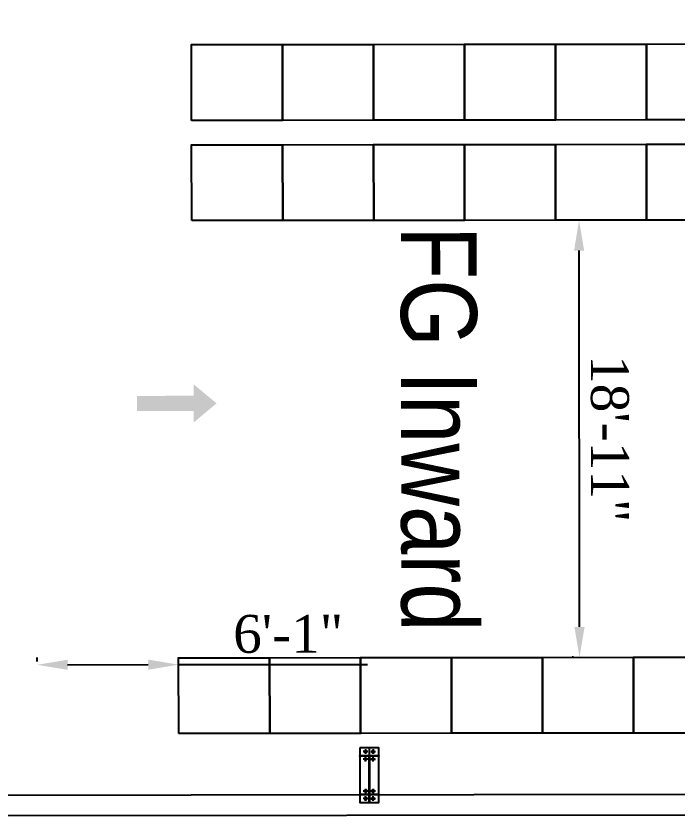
# Model space of a CAD drawing. Header units: feet. Extents: x -99009 to 3252343, y -11094690 to 9035152.
# Drawn here: x 2408344 to 2417064, y -1963357 to -1952810 of the extents above; entities that cross this region are included whole.
import ezdxf

# ---------------------------------------------------------------- set-up
doc = ezdxf.new("R2010")
doc.units = ezdxf.units.FT
doc.header["$PDSIZE"] = -1
for name, color, linetype, lineweight in [('GANGWAY', 51, 'Continuous', 25), ('Sprocket', 7, 'Continuous', 0), ('TEXT-INSIDE BUILDING', 30, 'Continuous', 0)]:
    doc.layers.add(name, color=color, linetype=linetype, lineweight=lineweight)
doc.styles.add('ARIAL NARROW', font='ARIALN.TTF')
doc.styles.add('MM', font='dutch.ttf')
doc.dimstyles.new('MANI (feet)', dxfattribs={"dimtxt": 2.5, "dimasz": 2, "dimexe": 0.477, "dimexo": 0.477, "dimgap": 0.5222, "dimtad": 1, "dimdec": 0, "dimlfac": 0.03937, "dimzin": 4, "dimdsep": 46, "dimlunit": 3, "dimtxsty": 'MM', "dimcen": 0, "dimclrd": 1, "dimclre": 1, "dimclrt": 50, "dimadec": 5, "dimazin": 2, "dimtfac": 1, "dimtdec": 0, "dimtmove": 0, "dimatfit": 3, "dimfxl": 1, "dimtolj": 1, "dimtzin": 0, "dimlwd": -1, "dimlwe": -1, "dimarcsym": 0})

# ---------------------------------------------------------------- blocks, each defined once
blk = doc.blocks.new('arrow')
at = {"true_color": 0x58ba48}
h = blk.add_hatch(dxfattribs=at)
h.set_pattern_fill('AR-B816', color=85, scale=5000)
h.set_pattern_definition([(0, (0, 0), (0, 40000), []), (90, (0, 0), (-40000, 40000), [40000, -40000])])
h.paths.add_polyline_path([(393534, 95075), (393684, 95075), (393434, 95375), (393184, 95075), (393334, 95075), (393334, 94325), (393534, 94325)])
h = blk.add_hatch(color=2)
h.dxf.hatch_style = 1
h.paths.add_polyline_path([(393434, 95375), (393184, 95075), (393334, 95075), (393334, 94325), (393534, 94325), (393534, 95075), (393684, 95075)])
blk = doc.blocks.new('*D2641')
at = {"color": 1}
for p, q in [((2415676, -1955502), (2415676, -1955502)), ((2415778, -1960865), (2415772, -1955902)), ((2415698, -1961265), (2415683, -1961265))]:
    blk.add_line(p, q, dxfattribs=at)
for points in [[(2415839, -1955902), (2415706, -1955902), (2415772, -1955502)], [(2415711, -1960865), (2415845, -1960865), (2415778, -1961265)]]:
    blk.add_solid(points, dxfattribs=at)
at = {"layer": 'Defpoints', "color": 0}
for p in [(2415772, -1955502), (2415772, -1955502), (2415794, -1961265)]:
    blk.add_point(p, dxfattribs=at)
at = {"color": 50, "insert": (2416176, -1958383), "char_height": 500, "attachment_point": 5, "rotation": 270.0651, "style": 'MM'}
blk.add_mtext('\\A1;18\'-11"', dxfattribs=at)
blk = doc.blocks.new('*D2642')
at = {"color": 1}
for p, q in [((2408624, -1961322), (2408624, -1961268)), ((2410490, -1961351), (2410490, -1961266)), ((2409024, -1961363), (2410090, -1961362)), ((2410490, -1961362), (2412982, -1961359))]:
    blk.add_line(p, q, dxfattribs=at)
for points in [[(2409024, -1961297), (2409024, -1961430), (2408624, -1961364)], [(2410090, -1961429), (2410090, -1961295), (2410490, -1961362)]]:
    blk.add_solid(points, dxfattribs=at)
at = {"layer": 'Defpoints', "color": 0}
for p in [(2408624, -1961417), (2410490, -1961362), (2410490, -1961447)]:
    blk.add_point(p, dxfattribs=at)
at = {"color": 50, "insert": (2411935, -1960959), "char_height": 500, "attachment_point": 5, "rotation": 0.0651, "style": 'MM'}
blk.add_mtext('\\A1;6\'-1"', dxfattribs=at)
blk = doc.blocks.new('24')
h = blk.add_hatch(color=7)
h.dxf.hatch_style = 1
edge = h.paths.add_edge_path()
edge.add_ellipse((0, 0), major_axis=(15, 0), ratio=1, start_angle=0, end_angle=360)
at = {"color": 1}
for p, q in [((-30, 0), (30, 0)), ((0, 30), (0, -30))]:
    blk.add_line(p, q, dxfattribs=at)
at = {"color": 7}
blk.add_circle((0, 0), 15, dxfattribs=at)
blk = doc.blocks.new('zw$CD60')
at = {"color": 1}
for p, rotation in [((-50, 50), 270), ((50, -50), 90.00000000000001)]:
    blk.add_blockref('24', p, dxfattribs=dict(at, rotation=rotation))
at = {"color": 1, "xscale": -1}
for p, rotation in [((50, 50), 89.99999999999982), ((-50, -50), 270)]:
    blk.add_blockref('24', p, dxfattribs=dict(at, rotation=rotation))
blk = doc.blocks.new('WEDFWEFWEFEWFWE')
at = {"color": 1}
blk.add_lwpolyline([(1053661, 482084), (1053661, 482804), (1053911, 482804), (1053911, 482084)], close=True, dxfattribs=at)
at = {"color": 4}
for points in [[(1053784, 482704), (1053789, 482704), (1053789, 482804), (1053784, 482804)], [(1053784, 482184), (1053789, 482184), (1053789, 482084), (1053784, 482084)]]:
    blk.add_lwpolyline(points, close=True, dxfattribs=at)
at = {"color": 3}
blk.add_lwpolyline([(1053661, 482184), (1053911, 482184), (1053911, 482194), (1053789, 482194), (1053789, 482694), (1053911, 482694), (1053911, 482704), (1053661, 482704), (1053661, 482694), (1053784, 482694), (1053784, 482194), (1053661, 482194)], close=True, dxfattribs=at)
at = {"color": 1, "rotation": 180}
blk.add_blockref('zw$CD60', (1053786, 482704), dxfattribs=at)
at = {"color": 1, "xscale": -1}
blk.add_blockref('zw$CD60', (1053786, 482184), dxfattribs=at)

msp = doc.modelspace()

# ---------------------------------------------------------------- linework, layer by layer
at = {"transparency": 33554684}
msp.add_line((2432949.46409, -1963326.79413), (2406091.15503, -1963357.28817), dxfattribs=at)
at = {"color": 3}
for points in [[(2410661.33028, -1954186.65248), (2410660.19491, -1953186.65313), (2411860.19414, -1953185.29069), (2411861.32951, -1954185.29004)], [(2411861.32951, -1954185.29004), (2411860.19414, -1953185.29069), (2413060.19337, -1953183.92825), (2413061.32873, -1954183.9276)], [(2413061.32873, -1954183.9276), (2413060.19337, -1953183.92825), (2414260.19259, -1953182.56581), (2414261.32796, -1954182.56516)], [(2414261.32796, -1954182.56516), (2414260.19259, -1953182.56581), (2415460.19182, -1953181.20337), (2415461.32719, -1954181.20272)], [(2415461.32719, -1954181.20272), (2415460.19182, -1953181.20337), (2416660.19105, -1953179.84093), (2416661.32641, -1954179.84028)], [(2416661.32641, -1954179.84028), (2416660.19105, -1953179.84093), (2417860.19027, -1953178.47849), (2417861.32564, -1954178.47785)], [(2410662.83024, -1955507.77567), (2410661.69487, -1954507.77631), (2411861.6941, -1954506.41387), (2411862.82947, -1955506.41323)], [(2411862.82947, -1955506.41323), (2411861.6941, -1954506.41387), (2413061.69333, -1954505.05143), (2413062.82869, -1955505.05079)], [(2413062.82869, -1955505.05079), (2413061.69333, -1954505.05143), (2414261.69255, -1954503.68899), (2414262.82792, -1955503.68835)], [(2414262.82792, -1955503.68835), (2414261.69255, -1954503.68899), (2415461.69178, -1954502.32655), (2415462.82715, -1955502.32591)], [(2415462.82715, -1955502.32591), (2415461.69178, -1954502.32655), (2416661.69101, -1954500.96412), (2416662.82637, -1955500.96347)], [(2416662.82637, -1955500.96347), (2416661.69101, -1954500.96412), (2417861.69023, -1954499.60168), (2417862.8256, -1955499.60103)], [(2410490.86003, -1962271.24394), (2410489.72466, -1961271.24459), (2411689.72389, -1961269.88215), (2411690.85926, -1962269.8815)], [(2411690.85926, -1962269.8815), (2411689.72389, -1961269.88215), (2412889.72312, -1961268.51971), (2412890.85848, -1962268.51906)], [(2412890.85848, -1962268.51906), (2412889.72312, -1961268.51971), (2414089.72234, -1961267.15727), (2414090.85771, -1962267.15662)], [(2414090.85771, -1962267.15662), (2414089.72234, -1961267.15727), (2415289.72157, -1961265.79483), (2415290.85694, -1962265.79418)], [(2415290.85694, -1962265.79418), (2415289.72157, -1961265.79483), (2416489.7208, -1961264.43239), (2416490.85616, -1962264.43174)], [(2416490.85616, -1962264.43174), (2416489.7208, -1961264.43239), (2417689.72002, -1961263.06995), (2417690.85539, -1962263.0693)]]:
    msp.add_lwpolyline(points, close=True, dxfattribs=at)
at = {"layer": 'GANGWAY', "color": 141, "lineweight": -3}
msp.add_lwpolyline([(2406330.57044, -1962920.6184), (2406307.73986, -1942812.07332), (2406893.28442, -1942311.40819), (2455411.05414, -1942256.32271), (2455911.6215, -1942755.7547), (2455934.12815, -1962578.98467), (2455434.64017, -1963030.24717), (2406916.87045, -1963085.33265)], close=True, dxfattribs=at)

# ---------------------------------------------------------------- block references
at = {"xscale": -1, "rotation": 180.0650517140735}
msp.add_blockref('WEDFWEFWEFEWFWE', (1358672.09421, -1481570.43018), dxfattribs=at)
at = {"layer": 'Sprocket', "xscale": -1, "rotation": 270.0650517140735}
msp.add_blockref('arrow', (2316061.46299, -2351458.82475), dxfattribs=at)

# ---------------------------------------------------------------- texts
at = {"layer": 'TEXT-INSIDE BUILDING', "color": 212, "ltscale": 1200, "true_color": 0xe817de, "insert": (2414425.12379, -1958252.09216), "char_height": 1000, "width": 6152.4133011, "attachment_point": 2, "rotation": 270.065051714, "style": 'ARIAL NARROW'}
msp.add_mtext('{FG Inward}', dxfattribs=at)

# ---------------------------------------------------------------- dimensions: what is measured, and where the dimension line sits
at = {"color": 3}
for base, p1, p2, angle, picture, middle in [((2415771.85485, -1955501.97505), (2415793.82863, -1961265.22248), (2415771.85485, -1955501.97505), 90.065051714, '*D2641', (2416176.4413, -1958383.15189)), ((2410489.82723, -1961361.58203), (2408624.28264, -1961417.00789), (2410489.92378, -1961446.61785), 180.065051714, '*D2642', (2411935.40292, -1960958.62551))]:
    dim = msp.add_linear_dim(base=base, p1=p1, p2=p2, angle=angle, dimstyle='MANI (feet)', override={"dimscale": 200, "dimarcsym": 1}, dxfattribs=at)
    dim.commit()
    dim.dimension.update_dxf_attribs({"geometry": picture, "text_midpoint": middle})

doc.saveas('drawing.dxf')
